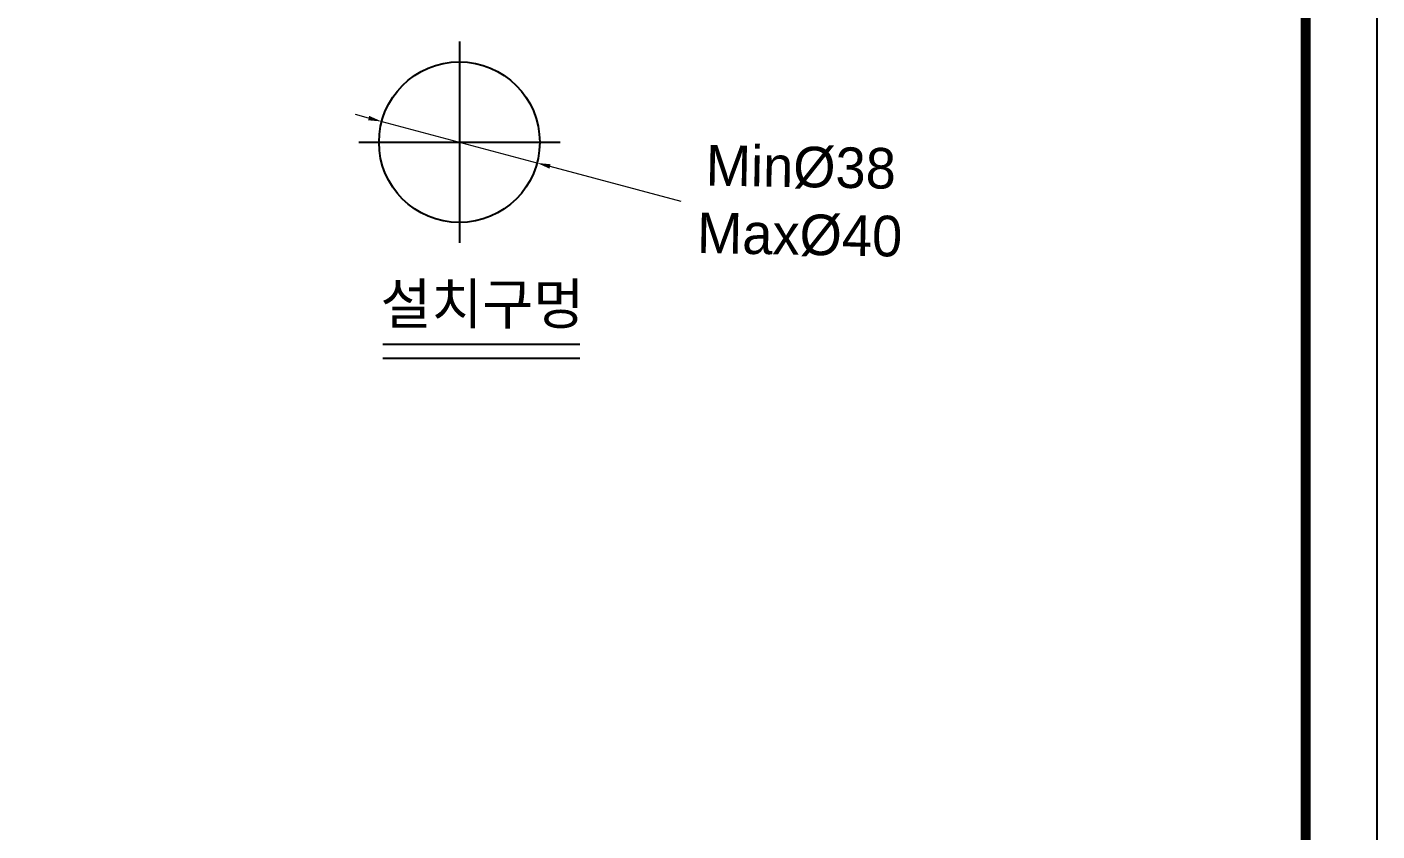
# Model space of a CAD drawing. Extents: x 0 to 1302, y 0 to 954.
# Drawn here: x 903 to 1302, y 522.7 to 760.4 of the extents above; entities that cross this region are included whole.
import ezdxf

# ---------------------------------------------------------------- set-up
doc = ezdxf.new("R2010")
doc.units = 0
doc.header["$LTSCALE"] = 10
doc.header["$MEASUREMENT"] = 0
doc.header["$PDMODE"] = 3
doc.header["$PDSIZE"] = -10
doc.linetypes.add('CENTER', pattern=[2, 1.25, -0.25, 0.25, -0.25])
doc.layers.get('0').update_dxf_attribs({"linetype": 'CONTINUOUS'})
doc.layers.get('DEFPOINTS').update_dxf_attribs({"linetype": 'CONTINUOUS'})
doc.styles.add('Daelim Dimension', font='')
doc.styles.get('Daelim Dimension').set_extended_font_data('나눔고딕')
doc.dimstyles.new('DEFAULT', dxfattribs={"dimscale": 2, "dimtxt": 2, "dimasz": 2, "dimexe": 0, "dimexo": 2, "dimgap": 1, "dimtad": 1, "dimdec": 0, "dimzin": 9, "dimdsep": 46, "dimtxsty": 'Daelim Dimension', "dimcen": 0.5, "dimclrd": 5, "dimclre": 5, "dimclrt": 256, "dimadec": 1, "dimazin": 0, "dimtfac": 1, "dimtdec": 0, "dimtix": 1, "dimtmove": 0, "dimatfit": 3, "dimfxl": 0, "dimtolj": 1, "dimtzin": 1, "dimlwd": 9, "dimlwe": 9, "dimarcsym": 0})

# ---------------------------------------------------------------- blocks, each defined once
blk = doc.blocks.new('*D14')
at = {"color": 5, "lineweight": 9, "transparency": 16777216}
for p, q in [((1003.95, 733.46), (1000.09, 734.49)), ((1007.82, 732.43), (1053.71, 720.19)), ((1096.37, 708.81), (1057.58, 719.15))]:
    blk.add_line(p, q, dxfattribs=at)
at = {"color": 5, "transparency": 16777216}
for points in [[(1004.12, 734.1), (1003.78, 732.81), (1007.82, 732.43)], [(1057.75, 719.8), (1057.4, 718.51), (1053.71, 720.19)]]:
    blk.add_solid(points, dxfattribs=at)
at = {"layer": 'DEFPOINTS', "color": 0, "transparency": 16777216}
for p in [(1007.82, 732.43), (1053.71, 720.19)]:
    blk.add_point(p, dxfattribs=at)
at = {"color": 2, "transparency": 16777216, "insert": (1131.53, 708.81), "char_height": 12, "attachment_point": 5, "rotation": 359, "style": 'Daelim Dimension'}
blk.add_mtext('\\A1;{\\C256;Min%%C38\\PMax%%C40}', dxfattribs=at)

msp = doc.modelspace()

# ---------------------------------------------------------------- linework, layer by layer
at = {"linetype": 'CENTER', "ltscale": 30}
for p, q in [((1030.76393, 756.0563), (1030.76393, 696.5563)), ((1001.01393, 726.3063), (1060.51393, 726.3063))]:
    msp.add_line(p, q, dxfattribs=at)
for p, q in [((1008.16152, 666.58239), (1066.37533, 666.58239)), ((1008.16152, 662.52584), (1066.37533, 662.52584))]:
    msp.add_line(p, q)
at = {"ltscale": 0.5}
msp.add_lwpolyline([(0, 0), (1302, 0), (1302, 954), (0, 954)], close=True, dxfattribs=at)
at = {"color": 5, "linetype": 'ByBlock', "lineweight": 200, "const_width": 3}
msp.add_lwpolyline([(20.93638, 40.84943), (1280.93638, 40.84943), (1280.93638, 931.84943), (20.93638, 931.84943)], close=True, dxfattribs=at)
msp.add_circle((1030.76393, 726.3063), 23.75)

# ---------------------------------------------------------------- texts
at = {"insert": (1037.55653, 677.8927), "char_height": 12, "width": 234, "attachment_point": 5, "style": 'Daelim Dimension'}
msp.add_mtext('설치구멍', dxfattribs=at)

# ---------------------------------------------------------------- dimensions: what is measured, and where the dimension line sits
dim = msp.add_diameter_dim_2p(p1=(1007.81614, 732.42689), p2=(1053.71171, 720.1857), text='{\\C256;Min%%C38\\PMax%%C40}', dimstyle='DEFAULT', override={"dimtxt": 6, "dimclrd": 5, "dimclrt": 2})
dim.commit()
dim.dimension.update_dxf_attribs({"geometry": '*D14', "text_midpoint": (1131.53359, 708.80667), "text_rotation": 359})

doc.saveas('drawing.dxf')
